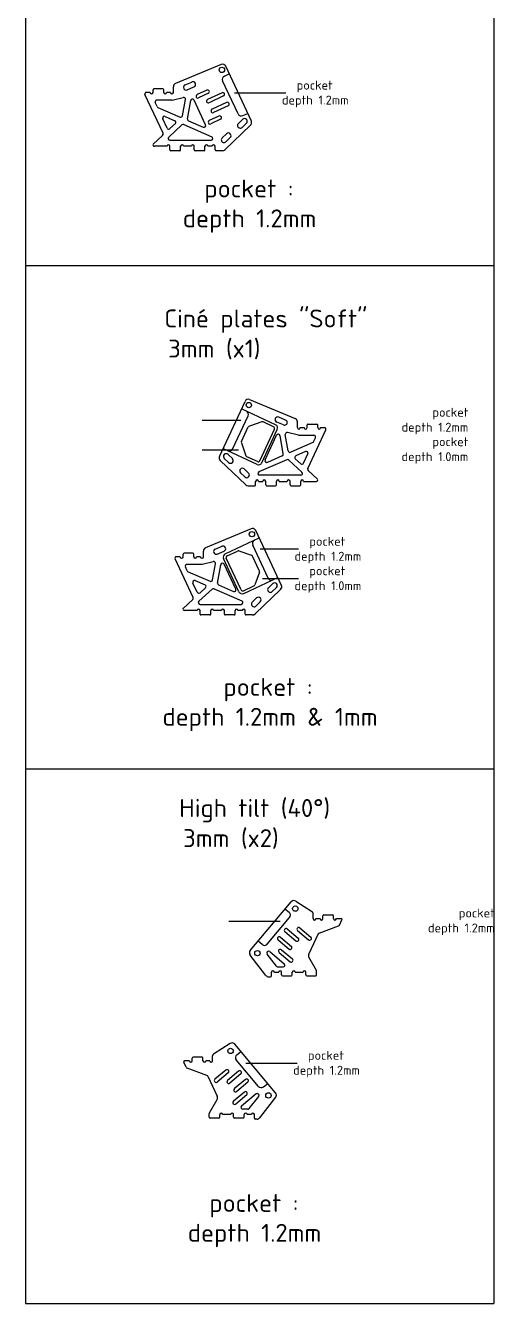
# Model space of a CAD drawing. Header units: millimetres. Extents: x -488 to 1254, y -2368 to 488.
# Drawn here: x 992 to 1254, y -781 to -67 of the extents above; entities that cross this region are included whole.
import ezdxf

# ---------------------------------------------------------------- set-up
doc = ezdxf.new("R2010")
doc.units = ezdxf.units.MM
doc.linetypes.add('JIS_09_08', pattern=[10.75, 8, -0.55, 0.55, -0.55, 0.55, -0.55])
doc.layers.get('0').update_dxf_attribs({"lineweight": 5})
for name, color, linetype, lineweight in [('Calque1', 150, 'Continuous', 5), ('Calque1_pocket', 10, 'Continuous', 5), ('Calque2', 251, 'Continuous', 5), ('pocket', 1, 'Continuous', 5)]:
    doc.layers.add(name, color=color, linetype=linetype, lineweight=lineweight)
doc.styles.get("Standard").update_dxf_attribs({"font": 'arial.ttf'})

msp = doc.modelspace()

# ---------------------------------------------------------------- linework, layer by layer
at = {"layer": 'Calque1'}
for p, q in [((1101.45, -88.86), (1076.07, -99.48)), ((1118.33, -120.52), (1104.03, -89.86)), ((1081.4, -100.25), (1085.19, -98.67)), ((1069.08, -127.29), (1058.99, -105.66)), ((1061.9, -104.52), (1059.71, -104.52)), ((1063.5, -104.52), (1063.5, -103.02)), ((1068.95, -102.52), (1064, -102.52)), ((1069.45, -104.52), (1069.45, -103.02)), ((1073.25, -104.52), (1071.05, -104.52)), ((1074.85, -104.52), (1074.85, -101.32)), ((1082.56, -103.02), (1086.35, -101.44)), ((1093.51, -103.18), (1088.07, -105.71)), ((1094.36, -104.99), (1088.92, -107.53)), ((1102.03, -104.67), (1093.87, -108.47)), ((1102.87, -106.48), (1094.72, -110.28)), ((1065.76, -112.37), (1064.74, -110.19)), ((1073.9, -108.77), (1065.65, -108.77)), ((1066.27, -112.87), (1078.56, -118.22)), ((1074.14, -108.74), (1080.35, -107.26)), ((1079.94, -117.48), (1081.57, -108.41)), ((1082.69, -119.18), (1084.51, -108.99)), ((1092.83, -122.53), (1086.4, -108.74)), ((1104.56, -110.1), (1096.41, -113.91)), ((1105.41, -111.92), (1097.25, -115.72)), ((1071.36, -124.39), (1068.95, -119.22)), ((1070.26, -117.88), (1075.72, -120.26)), ((1083.27, -120.28), (1091.52, -123.87)), ((1100.27, -117.68), (1094.84, -120.21)), ((1101.12, -119.49), (1095.68, -122.03)), ((1113.5, -119.5), (1111.08, -121.81)), ((1072.28, -129.38), (1079.66, -122.62)), ((1072.94, -124.7), (1075.99, -121.91)), ((1080.73, -122.44), (1096.24, -129.2)), ((1104.45, -127.55), (1102.04, -129.86)), ((1117.9, -122.81), (1103.64, -136.47)), ((1115.57, -121.67), (1113.16, -123.98)), ((1063.52, -133.33), (1068.84, -128.45)), ((1071.34, -134.52), (1064.22, -134.52)), ((1072.94, -136.52), (1072.94, -134.52)), ((1072.95, -131.12), (1095.84, -131.12)), ((1078.89, -136.52), (1078.89, -134.52)), ((1084.92, -134.52), (1080.49, -134.52)), ((1086.52, -136.52), (1086.52, -134.52)), ((1092.47, -136.52), (1092.47, -134.52)), ((1096.51, -134.52), (1094.07, -134.52)), ((1098.11, -136.52), (1098.11, -134.52)), ((1106.53, -129.72), (1104.11, -132.03)), ((1078.39, -137.02), (1073.44, -137.02)), ((1091.97, -137.02), (1087.02, -137.02)), ((1102.26, -137.02), (1098.61, -137.02)), ((1100.5, -307.63), (1114.8, -276.96)), ((1117.38, -275.96), (1142.76, -286.58)), ((1112.84, -299.4), (1116.64, -291.23)), ((1124.22, -288.42), (1117.24, -290.71)), ((1130.75, -291.17), (1124.95, -288.46)), ((1136.27, -290.12), (1132.48, -288.54)), ((1137.43, -287.36), (1133.64, -285.77)), ((1143.98, -291.62), (1143.98, -288.43)), ((1145.58, -291.62), (1147.78, -291.62)), ((1149.38, -291.62), (1149.38, -290.12)), ((1149.88, -289.62), (1154.83, -289.62)), ((1155.33, -291.62), (1155.33, -290.12)), ((1156.93, -291.62), (1159.12, -291.62)), ((1123.03, -310.09), (1131.23, -292.5)), ((1126, -309.64), (1132.43, -295.85)), ((1136.14, -306.29), (1134.32, -296.09)), ((1138.89, -304.59), (1137.26, -295.51)), ((1144.69, -295.85), (1138.48, -294.36)), ((1144.92, -295.87), (1153.18, -295.87)), ((1149.75, -314.4), (1159.84, -292.76)), ((1153.07, -299.48), (1154.08, -297.3)), ((1105.33, -306.61), (1107.74, -308.92)), ((1112.8, -300.16), (1115.33, -307.27)), ((1152.56, -299.97), (1140.27, -305.33)), ((1148.57, -304.98), (1143.11, -307.36)), ((1147.47, -311.49), (1149.88, -306.32)), ((1100.93, -309.92), (1115.18, -323.57)), ((1103.26, -308.77), (1105.67, -311.08)), ((1121.7, -310.57), (1115.85, -307.85)), ((1138.1, -309.55), (1122.59, -316.31)), ((1135.56, -307.38), (1127.31, -310.98)), ((1146.55, -316.48), (1139.17, -309.73)), ((1145.88, -311.81), (1142.84, -309.02)), ((1112.3, -316.82), (1114.71, -319.13)), ((1114.38, -314.65), (1116.79, -316.97)), ((1145.88, -318.22), (1122.99, -318.22)), ((1155.31, -320.43), (1149.98, -315.56)), ((1116.57, -324.12), (1120.22, -324.12)), ((1120.72, -323.62), (1120.72, -321.62)), ((1122.32, -321.62), (1124.76, -321.62)), ((1126.36, -323.62), (1126.36, -321.62)), ((1126.86, -324.12), (1131.81, -324.12)), ((1132.31, -323.62), (1132.31, -321.62)), ((1133.91, -321.62), (1138.34, -321.62)), ((1139.94, -323.62), (1139.94, -321.62)), ((1140.44, -324.12), (1145.39, -324.12)), ((1145.89, -323.62), (1145.89, -321.62)), ((1147.49, -321.62), (1154.61, -321.62)), ((1118.22, -348.01), (1092.85, -358.63)), ((1135.11, -379.68), (1120.81, -349.01)), ((1078.68, -363.67), (1076.49, -363.67)), ((1080.28, -363.67), (1080.28, -362.17)), ((1085.73, -361.67), (1080.78, -361.67)), ((1086.23, -363.67), (1086.23, -362.17)), ((1090.02, -363.67), (1087.83, -363.67)), ((1091.62, -363.67), (1091.62, -360.48)), ((1098.18, -359.41), (1101.97, -357.82)), ((1099.34, -362.17), (1103.12, -360.59)), ((1104.86, -363.22), (1110.65, -360.52)), ((1111.38, -360.47), (1118.37, -362.76)), ((1122.77, -371.45), (1118.96, -363.28)), ((1085.85, -386.45), (1075.76, -364.81)), ((1082.54, -371.53), (1081.52, -369.35)), ((1090.68, -367.92), (1082.43, -367.92)), ((1090.91, -367.9), (1097.12, -366.42)), ((1096.72, -376.64), (1098.34, -367.56)), ((1099.46, -378.34), (1101.28, -368.14)), ((1109.6, -381.69), (1103.18, -367.9)), ((1112.57, -382.14), (1104.37, -364.55)), ((1083.04, -372.02), (1095.33, -377.38)), ((1087.03, -377.03), (1092.49, -379.41)), ((1122.8, -372.21), (1120.27, -379.32)), ((1088.14, -383.54), (1085.73, -378.37)), ((1089.05, -388.53), (1096.43, -381.78)), ((1089.72, -383.86), (1092.77, -381.07)), ((1097.51, -381.6), (1113.02, -388.36)), ((1100.05, -379.43), (1108.3, -383.03)), ((1113.9, -382.62), (1119.75, -379.9)), ((1134.68, -381.97), (1120.42, -395.62)), ((1130.27, -378.66), (1127.86, -380.97)), ((1132.35, -380.82), (1129.93, -383.13)), ((1080.29, -392.48), (1085.62, -387.61)), ((1089.73, -390.27), (1112.62, -390.27)), ((1121.23, -386.7), (1118.82, -389.02)), ((1123.3, -388.87), (1120.89, -391.18)), ((1088.11, -393.67), (1080.99, -393.67)), ((1089.71, -395.67), (1089.71, -393.67)), ((1095.16, -396.17), (1090.21, -396.17)), ((1095.66, -395.67), (1095.66, -393.67)), ((1101.7, -393.67), (1097.26, -393.67)), ((1103.3, -395.67), (1103.3, -393.67)), ((1108.75, -396.17), (1103.8, -396.17)), ((1109.25, -395.67), (1109.25, -393.67)), ((1113.28, -393.67), (1110.85, -393.67)), ((1114.88, -395.67), (1114.88, -393.67)), ((1119.04, -396.17), (1115.38, -396.17)), ((1117.7, -583.49), (1140.47, -556.36)), ((1143.08, -555.96), (1152.37, -561.93)), ((1152.83, -565.66), (1152.83, -562.77)), ((1154.43, -565.66), (1156.62, -565.66)), ((1156.07, -573.74), (1166.97, -569.77)), ((1158.22, -565.66), (1158.22, -564.16)), ((1158.72, -563.66), (1163.67, -563.66)), ((1164.17, -565.66), (1164.17, -564.16)), ((1165.77, -565.66), (1168.43, -565.66)), ((1167.54, -569.26), (1168.88, -566.37)), ((1133.22, -577.55), (1139.35, -582.69)), ((1134.51, -576.02), (1140.64, -581.16)), ((1137.08, -572.95), (1143.21, -578.1)), ((1138.36, -571.42), (1144.49, -576.56)), ((1144.12, -572.33), (1150.25, -577.48)), ((1145.4, -570.8), (1151.53, -575.95)), ((1155.51, -574.26), (1150.32, -585.39)), ((1128.58, -584.11), (1136.7, -590.91)), ((1133.83, -584.59), (1139.96, -589.73)), ((1135.12, -583.06), (1141.25, -588.2)), ((1126.47, -597.38), (1117.65, -586)), ((1132.42, -592.29), (1127.15, -585.48)), ((1154.61, -594.74), (1150.39, -587.21)), ((1128.05, -598.16), (1129.07, -598.16)), ((1129.57, -597.66), (1129.57, -595.66)), ((1131.17, -595.66), (1133.6, -595.66)), ((1133.21, -592.68), (1136.06, -592.68)), ((1135.2, -597.16), (1135.2, -595.66)), ((1135.7, -597.66), (1140.65, -597.66)), ((1141.15, -597.16), (1141.15, -595.66)), ((1142.75, -595.66), (1147.18, -595.66)), ((1148.78, -597.16), (1148.78, -595.66)), ((1149.28, -597.66), (1154.23, -597.66)), ((1154.73, -597.16), (1154.73, -595.23)), ((1106.49, -635.4), (1097.2, -641.37)), ((1131.86, -662.93), (1109.1, -635.8)), ((1082.03, -648.7), (1080.68, -645.81)), ((1083.8, -645.1), (1081.14, -645.1)), ((1085.4, -645.1), (1085.4, -643.6)), ((1090.85, -643.1), (1085.9, -643.1)), ((1091.35, -645.1), (1091.35, -643.6)), ((1095.14, -645.1), (1092.95, -645.1)), ((1096.74, -645.1), (1096.74, -642.21)), ((1093.49, -653.18), (1082.59, -649.21)), ((1094.06, -653.7), (1099.25, -664.83)), ((1104.16, -650.24), (1098.04, -655.39)), ((1105.45, -651.78), (1099.32, -656.92)), ((1111.21, -650.86), (1105.08, -656.01)), ((1112.49, -652.4), (1106.36, -657.54)), ((1115.06, -655.46), (1108.93, -660.6)), ((1114.45, -662.5), (1108.32, -667.64)), ((1116.35, -656.99), (1110.22, -662.13)), ((1094.96, -674.18), (1099.18, -666.65)), ((1115.73, -664.03), (1109.61, -669.18)), ((1120.98, -663.55), (1112.87, -670.36)), ((1117.15, -671.73), (1122.42, -664.93)), ((1123.1, -676.83), (1131.91, -665.44)), ((1094.83, -676.6), (1094.83, -674.67)), ((1100.28, -677.1), (1095.33, -677.1)), ((1100.78, -676.6), (1100.78, -675.1)), ((1106.82, -675.1), (1102.38, -675.1)), ((1108.42, -676.6), (1108.42, -675.1)), ((1113.87, -677.1), (1108.92, -677.1)), ((1116.36, -672.12), (1113.51, -672.12)), ((1114.37, -676.6), (1114.37, -675.1)), ((1118.4, -675.1), (1115.97, -675.1)), ((1120, -677.1), (1120, -675.1)), ((1121.52, -677.6), (1120.5, -677.6))]:
    msp.add_line(p, q, dxfattribs=at)
for centre in [(1101.89, -91.91), (1116.94, -279.02), (1118.66, -351.07), (1142.84, -560.11), (1121.7, -584.96), (1106.73, -639.55), (1127.87, -664.41)]:
    msp.add_circle(centre, 1.5, dxfattribs=at)
for centre, radius, start, end in [((1102.22, -90.7), 2, 25, 112.71493), ((1076.85, -101.32), 2, 112.71493, 180), ((1085.77, -100.05), 1.5, 292.71493, 112.71493), ((1059.71, -105.32), 0.8, 90, 205), ((1062.7, -104.52), 0.8, 180, 0), ((1064, -103.02), 0.5, 90, 180), ((1068.95, -103.02), 0.5, 0, 90), ((1070.25, -104.52), 0.8, 180, 0), ((1074.05, -104.52), 0.8, 180, 0), ((1081.98, -101.64), 1.5, 112.71493, 292.71493), ((1088.5, -106.62), 1, 114.99004, 294.99004), ((1093.93, -104.09), 1, 294.99004, 114.99004), ((1102.45, -105.57), 1, 294.99004, 114.99004), ((1065.65, -109.77), 1, 90, 205), ((1066.67, -111.95), 1, 205, 246.45311), ((1073.9, -107.77), 1, 270, 283.41478), ((1080.58, -108.23), 1, 349.8514, 103.41478), ((1085.49, -109.17), 1, 24.99004, 169.8514), ((1094.29, -109.37), 1, 114.99004, 294.99004), ((1096.83, -114.81), 1, 114.99004, 294.99004), ((1104.99, -111.01), 1, 294.99004, 114.99004), ((1069.86, -118.8), 1, 66.45311, 205), ((1075.32, -121.18), 1, 312.46747, 66.45311), ((1078.96, -117.31), 1, 246.45311, 349.8514), ((1083.67, -119.36), 1, 169.8514, 246.45311), ((1095.26, -121.12), 1, 114.99004, 294.99004), ((1100.7, -118.59), 1, 294.99004, 114.99004), ((1114.54, -120.59), 1.5, 313.75813, 133.75813), ((1116.52, -121.37), 2, 313.75813, 25), ((1068.17, -127.72), 1, 312.46747, 25), ((1072.27, -123.96), 1, 205, 312.46747), ((1080.33, -123.36), 1, 66.45311, 132.46747), ((1091.92, -122.96), 1, 246.45311, 24.99004), ((1105.49, -128.63), 1.5, 313.75813, 133.75813), ((1112.12, -122.9), 1.5, 133.75813, 313.75813), ((1064.22, -133.72), 0.8, 150.73793, 270), ((1072.14, -134.52), 0.8, 0, 180), ((1072.95, -130.12), 1, 132.46747, 270), ((1079.69, -134.52), 0.8, 0, 180), ((1085.72, -134.52), 0.8, 0, 180), ((1093.27, -134.52), 0.8, 0, 180), ((1095.84, -130.12), 1, 270, 66.45311), ((1097.31, -134.52), 0.8, 0, 180), ((1103.08, -130.95), 1.5, 133.75813, 313.75813), ((1073.44, -136.52), 0.5, 180, 270), ((1078.39, -136.52), 0.5, 270, 0), ((1087.02, -136.52), 0.5, 180, 270), ((1091.97, -136.52), 0.5, 270, 0), ((1098.61, -136.52), 0.5, 180, 270), ((1102.26, -135.02), 2, 270, 313.75813), ((1116.61, -277.81), 2, 67.28507, 155), ((1117.55, -291.66), 1, 108.12543, 155), ((1124.53, -289.37), 1, 65, 108.12543), ((1130.33, -292.07), 1, 335.00996, 65), ((1133.06, -287.15), 1.5, 67.28507, 247.28507), ((1136.85, -288.74), 1.5, 247.28507, 67.28507), ((1141.98, -288.43), 2, 0, 67.28507), ((1144.78, -291.62), 0.8, 180, 0), ((1148.58, -291.62), 0.8, 180, 0), ((1149.88, -290.12), 0.5, 90, 180), ((1154.83, -290.12), 0.5, 0, 90), ((1156.13, -291.62), 0.8, 180, 0), ((1159.12, -292.42), 0.8, 335, 90), ((1113.74, -299.82), 1, 155, 199.57879), ((1133.34, -296.27), 1, 10.1486, 155.00996), ((1138.25, -295.34), 1, 76.58522, 190.1486), ((1144.92, -294.87), 1, 256.58522, 270), ((1152.16, -299.06), 1, 293.54689, 335), ((1153.18, -296.87), 1, 335, 90), ((1104.29, -307.69), 1.5, 46.24187, 226.24187), ((1135.16, -306.46), 1, 293.54689, 10.1486), ((1139.87, -304.41), 1, 190.1486, 293.54689), ((1148.97, -305.9), 1, 335, 113.54689), ((1102.31, -308.47), 2, 155, 226.24187), ((1106.71, -310), 1.5, 226.24187, 46.24187), ((1116.27, -306.94), 1, 199.57879, 245), ((1122.13, -309.67), 1, 245, 335.00996), ((1126.91, -310.06), 1, 155.00996, 293.54689), ((1138.5, -310.46), 1, 47.53253, 113.54689), ((1143.51, -308.28), 1, 113.54689, 227.53253), ((1146.56, -311.07), 1, 227.53253, 335), ((1113.34, -315.74), 1.5, 46.24187, 226.24187), ((1115.75, -318.05), 1.5, 226.24187, 46.24187), ((1121.52, -321.62), 0.8, 0, 180), ((1122.99, -317.22), 1, 113.54689, 270), ((1125.56, -321.62), 0.8, 0, 180), ((1133.11, -321.62), 0.8, 0, 180), ((1139.14, -321.62), 0.8, 0, 180), ((1145.88, -317.22), 1, 270, 47.53253), ((1146.69, -321.62), 0.8, 0, 180), ((1150.66, -314.82), 1, 155, 227.53253), ((1154.61, -320.82), 0.8, 270, 29.26207), ((1116.57, -322.12), 2, 226.24187, 270), ((1120.22, -323.62), 0.5, 270, 0), ((1126.86, -323.62), 0.5, 180, 270), ((1131.81, -323.62), 0.5, 270, 0), ((1140.44, -323.62), 0.5, 180, 270), ((1145.39, -323.62), 0.5, 270, 0), ((1118.99, -349.86), 2, 25, 112.71493), ((1076.49, -364.47), 0.8, 90, 205), ((1079.48, -363.67), 0.8, 180, 0), ((1080.78, -362.17), 0.5, 90, 180), ((1085.73, -362.17), 0.5, 0, 90), ((1087.03, -363.67), 0.8, 180, 0), ((1090.82, -363.67), 0.8, 180, 0), ((1093.62, -360.48), 2, 112.71493, 180), ((1098.76, -360.79), 1.5, 112.71493, 292.71493), ((1102.54, -359.21), 1.5, 292.71493, 112.71493), ((1105.28, -364.12), 1, 115, 204.99004), ((1111.07, -361.42), 1, 71.87457, 115), ((1118.05, -363.71), 1, 25, 71.87457), ((1082.43, -368.92), 1, 90, 205), ((1090.68, -366.92), 1, 270, 283.41478), ((1097.36, -367.39), 1, 349.8514, 103.41478), ((1102.27, -368.32), 1, 24.99004, 169.8514), ((1083.44, -371.11), 1, 205, 246.45311), ((1086.64, -377.95), 1, 66.45311, 205), ((1095.73, -376.46), 1, 246.45311, 349.8514), ((1121.86, -371.87), 1, 340.42121, 25), ((1089.04, -383.12), 1, 205, 312.46747), ((1092.09, -380.33), 1, 312.46747, 66.45311), ((1097.11, -382.51), 1, 66.45311, 132.46747), ((1100.44, -378.51), 1, 169.8514, 246.45311), ((1108.7, -382.11), 1, 246.45311, 24.99004), ((1113.48, -381.72), 1, 204.99004, 295), ((1119.33, -378.99), 1, 295, 340.42121), ((1128.9, -382.05), 1.5, 133.75813, 313.75813), ((1131.31, -379.74), 1.5, 313.75813, 133.75813), ((1133.29, -380.52), 2, 313.75813, 25), ((1084.94, -386.87), 1, 312.46747, 25), ((1089.73, -389.27), 1, 132.46747, 270), ((1112.62, -389.27), 1, 270, 66.45311), ((1119.85, -390.1), 1.5, 133.75813, 313.75813), ((1122.27, -387.79), 1.5, 313.75813, 133.75813), ((1080.99, -392.87), 0.8, 150.73793, 270), ((1088.91, -393.67), 0.8, 0, 180), ((1090.21, -395.67), 0.5, 180, 270), ((1095.16, -395.67), 0.5, 270, 0), ((1096.46, -393.67), 0.8, 0, 180), ((1102.5, -393.67), 0.8, 0, 180), ((1103.8, -395.67), 0.5, 180, 270), ((1108.75, -395.67), 0.5, 270, 0), ((1110.05, -393.67), 0.8, 0, 180), ((1114.08, -393.67), 0.8, 0, 180), ((1115.38, -395.67), 0.5, 180, 270), ((1119.04, -394.17), 2, 270, 313.75813), ((1142, -557.64), 2, 57.28585, 140), ((1151.83, -562.77), 1, 0, 57.28585), ((1144.76, -571.57), 1, 49.99004, 229.99004), ((1153.63, -565.66), 0.8, 180, 0), ((1157.42, -565.66), 0.8, 180, 0), ((1158.72, -564.16), 0.5, 90, 180), ((1163.67, -564.16), 0.5, 0, 90), ((1164.97, -565.66), 0.8, 180, 0), ((1166.63, -568.83), 1, 289.99348, 335), ((1168.43, -566.16), 0.5, 335, 90), ((1133.86, -576.78), 1, 50.00996, 230.00996), ((1137.72, -572.19), 1, 50.00996, 230.00996), ((1143.85, -577.33), 1, 230.00996, 50.00996), ((1150.89, -576.71), 1, 229.99004, 49.99004), ((1156.42, -574.68), 1, 109.99348, 155), ((1119.23, -584.77), 2, 140, 217.7421), ((1127.94, -584.87), 1, 50.00996, 217.7421), ((1134.48, -583.83), 1, 50.00996, 230.00996), ((1139.99, -581.93), 1, 230.00996, 50.00996), ((1136.06, -591.68), 1, 270, 50.00996), ((1140.6, -588.97), 1, 230.00996, 50.00996), ((1152.13, -586.23), 2, 155, 209.26207), ((1128.05, -596.16), 2, 217.7421, 270), ((1129.07, -597.66), 0.5, 270, 0), ((1130.37, -595.66), 0.8, 0, 180), ((1133.21, -591.68), 1, 217.7421, 270), ((1134.4, -595.66), 0.8, 0, 180), ((1135.7, -597.16), 0.5, 180, 270), ((1140.65, -597.16), 0.5, 270, 0), ((1141.95, -595.66), 0.8, 0, 180), ((1147.98, -595.66), 0.8, 0, 180), ((1149.28, -597.16), 0.5, 180, 270), ((1154.23, -597.16), 0.5, 270, 0), ((1153.73, -595.23), 1, 0, 29.26207), ((1097.74, -642.21), 1, 122.71415, 180), ((1107.57, -637.09), 2, 40, 122.71415), ((1081.14, -645.6), 0.5, 90, 205), ((1082.93, -648.28), 1, 205, 250.00652), ((1084.6, -645.1), 0.8, 180, 0), ((1085.9, -643.6), 0.5, 90, 180), ((1090.85, -643.6), 0.5, 0, 90), ((1092.15, -645.1), 0.8, 180, 0), ((1095.94, -645.1), 0.8, 180, 0), ((1093.15, -654.12), 1, 25, 70.00652), ((1098.68, -656.15), 1, 130.00996, 310.00996), ((1104.81, -651.01), 1, 310.00996, 130.00996), ((1105.72, -656.77), 1, 129.99004, 309.99004), ((1111.85, -651.63), 1, 309.99004, 129.99004), ((1115.7, -656.23), 1, 309.99004, 129.99004), ((1109.57, -661.37), 1, 129.99004, 309.99004), ((1115.09, -663.27), 1, 309.99004, 129.99004), ((1121.63, -664.31), 1, 322.2579, 129.99004), ((1130.33, -664.21), 2, 322.2579, 40), ((1097.44, -665.67), 2, 330.73793, 25), ((1108.96, -668.41), 1, 129.99004, 309.99004), ((1113.51, -671.12), 1, 129.99004, 270), ((1095.83, -674.67), 1, 150.73793, 180), ((1095.33, -676.6), 0.5, 180, 270), ((1100.28, -676.6), 0.5, 270, 0), ((1101.58, -675.1), 0.8, 0, 180), ((1107.62, -675.1), 0.8, 0, 180), ((1108.92, -676.6), 0.5, 180, 270), ((1113.87, -676.6), 0.5, 270, 0), ((1115.17, -675.1), 0.8, 0, 180), ((1116.36, -671.12), 1, 270, 322.2579), ((1119.2, -675.1), 0.8, 0, 180), ((1120.5, -677.1), 0.5, 180, 270), ((1121.52, -675.6), 2, 270, 322.2579)]:
    msp.add_arc(centre, radius, start, end, dxfattribs=at)
at = {"layer": 'Calque1_pocket'}
for p, q in [((1110.93, -116.48), (1102.3, -97.98)), ((1103.27, -95.33), (1105.99, -94.06)), ((1113.59, -117.45), (1116.31, -116.18)), ((1107.9, -303.59), (1116.53, -285.09)), ((1131.84, -290.02), (1112.84, -281.16)), ((1124.18, -311.18), (1132.8, -292.68)), ((1121.52, -312.15), (1102.52, -303.29)), ((1103.77, -362.07), (1122.76, -353.21)), ((1127.7, -375.64), (1119.08, -357.14)), ((1111.42, -383.23), (1102.8, -364.73)), ((1114.08, -384.2), (1133.08, -375.34)), ((1139.39, -562.3), (1137.1, -560.37)), ((1127.24, -579.9), (1139.64, -565.12)), ((1124.42, -580.15), (1122.12, -578.22)), ((1110.17, -641.74), (1112.47, -639.82)), ((1122.33, -659.35), (1109.93, -644.56)), ((1125.15, -659.59), (1127.45, -657.66))]:
    msp.add_line(p, q, dxfattribs=at)
for centre, start, end in [((1104.12, -97.14), 115, 205), ((1112.74, -115.64), 205, 295), ((1114.71, -284.24), 335, 65), ((1130.99, -291.83), 335.00996, 65), ((1106.09, -302.74), 245, 335), ((1122.37, -310.33), 245, 335.00996), ((1120.89, -356.29), 115, 205), ((1104.61, -363.88), 115, 204.99004), ((1129.52, -374.79), 205, 295), ((1113.24, -382.38), 204.99004, 295), ((1138.11, -563.83), 320, 50), ((1125.7, -578.62), 230, 320), ((1111.46, -643.28), 130, 220), ((1123.86, -658.06), 220, 310)]:
    msp.add_arc(centre, 2, start, end, dxfattribs=at)
at = {"layer": 'Calque2'}
for p, q in [((992.43, 401.24), (992.43, -780.5)), ((1253.63, 401.24), (1253.63, -780.5)), ((992.43, -201.17), (1253.63, -201.17)), ((992.43, -482.09), (1253.63, -482.09)), ((992.43, -780.5), (1253.63, -780.5))]:
    msp.add_line(p, q, dxfattribs=at)
at = {"layer": 'pocket'}
for points in [[(1137.57, -104.89), (1108.93, -104.89)], [(1090.99, -287.49), (1112.43, -287.49)], [(1090.99, -303.92), (1111.08, -303.92)], [(1144.62, -359.54), (1123.18, -359.54)], [(1144.62, -375.97), (1124.53, -375.97)], [(1105.71, -567.03), (1134.35, -567.03)], [(1143.85, -646.47), (1115.22, -646.47)]]:
    msp.add_lwpolyline(points, dxfattribs=at)

# ---------------------------------------------------------------- texts
at = {"linetype": 'JIS_09_08', "char_height": 10, "attachment_point": 1}
for s, insert in [('\\pi140.37807;{\\fISOCPEUR|b0|i0|c0|p34;pocket :\\P\\pi128.37807;depth 1.2mm }', (951.74, -153.12)), ('{\\fISOCPEUR|b0|i0|c0|p34;Ciné plates "Soft"}', (1069.78, -225.68)), ('{\\fISOCPEUR|b0|i0|c0|p34;3mm (x1)}', (1071.93, -242.48)), ('\\pi140.37807;{\\fISOCPEUR|b0|i0|c0|p34;pocket :\\P\\pi106.37807;depth 1.2mm & 1mm}', (962.37, -431.35)), ('{\\fISOCPEUR|b0|i0|c0|p34;High tilt (40°)}', (1078.12, -498.94)), ('{\\fISOCPEUR|b0|i0|c0|p34;3mm (x2)}', (1080.27, -515.74)), ('\\pi140.37807;{\\fISOCPEUR|b0|i0|c0|p34;pocket :\\P\\pi128.37807;depth 1.2mm }', (954.51, -719.41))]:
    msp.add_mtext_dynamic_manual_height_columns(s, width=327.7561, gutter_width=12.5, heights=[0], dxfattribs=dict(at, insert=insert))
at = {"layer": 'pocket', "char_height": 5}
for s, insert, attachment_point in [('\\pi154.37807;{\\fISOCPEUR|b0|i0|c0|p34;pocket \\P\\pi146.12807;depth 1.2mm }', (989.22, -97.93), 1), ('{\\fISOCPEUR|b0|i0|c0|p34;pocket \\Pdepth 1.2mm }', (1239.33, -280.53), 3), ('{\\fISOCPEUR|b0|i0|c0|p34;pocket \\Pdepth 1.0mm }', (1239.33, -296.96), 3), ('\\pi154.37807;{\\fISOCPEUR|b0|i0|c0|p34;pocket \\P\\pi146.12807;depth 1.2mm }', (996.27, -352.58), 1), ('\\pi154.37807;{\\fISOCPEUR|b0|i0|c0|p34;pocket \\P\\pi146.12807;depth 1.0mm }', (996.27, -369.01), 1), ('{\\fISOCPEUR|b0|i0|c0|p34;pocket \\Pdepth 1.2mm }', (1254.06, -560.06), 3), ('\\pi154.37807;{\\fISOCPEUR|b0|i0|c0|p34;pocket \\P\\pi146.12807;depth 1.2mm }', (995.5, -639.5), 1)]:
    msp.add_mtext_dynamic_manual_height_columns(s, width=327.7561, gutter_width=12.5, heights=[0], dxfattribs=dict(at, insert=insert, attachment_point=attachment_point))

doc.saveas('drawing.dxf')
